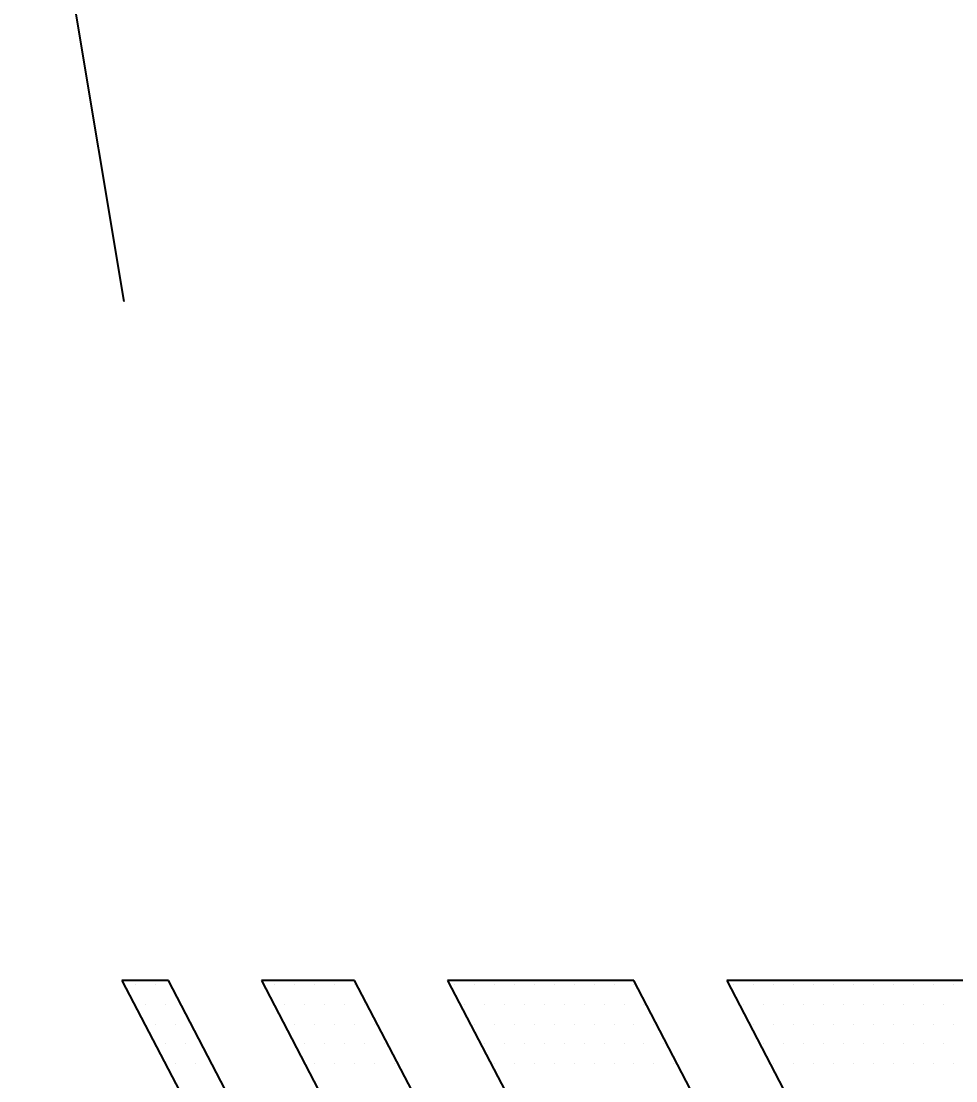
# Model space of a CAD drawing. Header units: millimetres. Extents: x 10462777 to 22643323, y 453826 to 1389191.
# Drawn here: x 11302005.2 to 11302242.1, y 599692.5 to 599961.3 of the extents above; entities that cross this region are included whole.
import ezdxf

# ---------------------------------------------------------------- set-up
doc = ezdxf.new("R2010")
doc.units = ezdxf.units.MM
doc.header["$LTSCALE"] = 200
doc.header["$MEASUREMENT"] = 0
doc.header["$PDMODE"] = 35
doc.header["$PDSIZE"] = -5
doc.linetypes.add('PHANTOM', pattern=[2.5, 1.25, -0.25, 0.25, -0.25, 0.25, -0.25])
doc.layers.get('0').update_dxf_attribs({"linetype": 'CONTINUOUS'})
doc.layers.get('DEFPOINTS').update_dxf_attribs({"linetype": 'CONTINUOUS'})
doc.layers.add('LAYOUT', color=8, linetype='CONTINUOUS', lineweight=25)
doc.styles.get("Standard").update_dxf_attribs({"font": 'SYMBOL'})
doc.dimstyles.new('DS ROBOTEC', dxfattribs={"dimscale": 0, "dimtxt": 2.5, "dimasz": 2.5, "dimexe": 0.3, "dimexo": 0.3, "dimgap": 0.5, "dimtad": 1, "dimzin": 9, "dimdsep": 46, "dimtxsty": 'Standard', "dimblk": 'OPEN', "dimcen": 0, "dimclrd": 4, "dimclre": 4, "dimclrt": 110, "dimazin": 2, "dimtm": 1.5, "dimtfac": 1, "dimtmove": 0, "dimatfit": 3, "dimldrblk": 'OPEN', "dimfxl": 1, "dimtfill": 1, "dimtolj": 1, "dimlwd": -1, "dimlwe": -1, "dimarcsym": 0})

# ---------------------------------------------------------------- blocks, each defined once
blk = doc.blocks.new('A$C7DA30AB0')
at = {"layer": 'LAYOUT', "color": 6, "linetype": 'PHANTOM'}
blk.add_circle((3030.45, 3025.99, 0), 2693.02, dxfattribs=at)
blk = doc.blocks.new('A$C201F74A5')
for p, q in [((-17.33, -69.32), (-17.33, -115.53)), ((-17.33, -115.53), (0, -106.49)), ((0, -116.12), (-17.33, -125.16)), ((-17.33, -125.16), (-17.33, -144.41)), ((-17.33, -144.41), (0, -135.38)), ((0, -145), (-17.33, -154.04)), ((-17.33, -154.04), (-17.33, -163.67)), ((-17.33, -163.67), (0, -154.63)), ((0, -164.26), (-17.33, -173.29)), ((-17.33, -178.11), (0, -169.07)), ((-17.33, -173.29), (-17.33, -178.11))]:
    blk.add_line(p, q)
at = {"color": 3}
for p, q in [((-16.95, -92.11), (-16.95, -92.11)), ((-12.82, -92.11), (-12.82, -92.11)), ((-8.69, -92.11), (-8.69, -92.11)), ((-14.88, -93.14), (-14.88, -93.14)), ((-10.76, -93.14), (-10.76, -93.14)), ((-16.95, -94.17), (-16.95, -94.17)), ((-12.82, -94.17), (-12.82, -94.17)), ((-8.69, -94.17), (-8.69, -94.17)), ((-14.88, -95.21), (-14.88, -95.21)), ((-10.76, -95.21), (-10.76, -95.21)), ((-16.95, -96.24), (-16.95, -96.24)), ((-12.82, -96.24), (-12.82, -96.24)), ((-8.69, -96.24), (-8.69, -96.24)), ((-14.88, -97.27), (-14.88, -97.27)), ((-10.76, -97.27), (-10.76, -97.27)), ((-16.95, -98.3), (-16.95, -98.3)), ((-12.82, -98.3), (-12.82, -98.3)), ((-8.69, -98.3), (-8.69, -98.3)), ((-14.88, -99.33), (-14.88, -99.33)), ((-10.76, -99.33), (-10.76, -99.33)), ((-16.95, -100.37), (-16.95, -100.37)), ((-12.82, -100.37), (-12.82, -100.37)), ((-8.69, -100.37), (-8.69, -100.37)), ((-14.88, -101.4), (-14.88, -101.4)), ((-10.76, -101.4), (-10.76, -101.4)), ((-16.95, -102.43), (-16.95, -102.43)), ((-12.82, -102.43), (-12.82, -102.43)), ((-8.69, -102.43), (-8.69, -102.43)), ((-14.88, -103.46), (-14.88, -103.46)), ((-10.76, -103.46), (-10.76, -103.46)), ((-16.95, -104.49), (-16.95, -104.49)), ((-12.82, -104.49), (-12.82, -104.49)), ((-8.69, -104.49), (-8.69, -104.49)), ((-14.88, -105.52), (-14.88, -105.52)), ((-10.76, -105.52), (-10.76, -105.52)), ((-16.95, -106.56), (-16.95, -106.56)), ((-12.82, -106.56), (-12.82, -106.56)), ((-8.69, -106.56), (-8.69, -106.56)), ((-14.88, -107.59), (-14.88, -107.59)), ((-10.76, -107.59), (-10.76, -107.59)), ((-16.95, -108.62), (-16.95, -108.62)), ((-14.88, -109.65), (-14.88, -109.65)), ((-12.82, -108.62), (-12.82, -108.62)), ((-10.76, -109.65), (-10.76, -109.65)), ((-8.69, -108.62), (-8.69, -108.62)), ((-16.95, -110.68), (-16.95, -110.68)), ((-12.82, -110.68), (-12.82, -110.68)), ((-8.69, -110.68), (-8.69, -110.68)), ((-14.88, -111.72), (-14.88, -111.72)), ((-10.76, -111.72), (-10.76, -111.72)), ((-16.95, -112.75), (-16.95, -112.75)), ((-12.82, -112.75), (-12.82, -112.75)), ((-14.88, -113.78), (-14.88, -113.78)), ((-16.95, -114.81), (-16.95, -114.81)), ((-8.69, -121), (-8.69, -121)), ((-10.76, -122.03), (-10.76, -122.03)), ((-12.82, -123.07), (-12.82, -123.07)), ((-8.69, -123.07), (-8.69, -123.07)), ((-14.88, -124.1), (-14.88, -124.1)), ((-10.76, -124.1), (-10.76, -124.1)), ((-16.95, -125.13), (-16.95, -125.13)), ((-12.82, -125.13), (-12.82, -125.13)), ((-8.69, -125.13), (-8.69, -125.13)), ((-16.95, -127.19), (-16.95, -127.19)), ((-14.88, -126.16), (-14.88, -126.16)), ((-12.82, -127.19), (-12.82, -127.19)), ((-10.76, -126.16), (-10.76, -126.16)), ((-8.69, -127.19), (-8.69, -127.19)), ((-14.88, -128.23), (-14.88, -128.23)), ((-10.76, -128.23), (-10.76, -128.23)), ((-16.95, -129.26), (-16.95, -129.26)), ((-12.82, -129.26), (-12.82, -129.26)), ((-8.69, -129.26), (-8.69, -129.26)), ((-14.88, -130.29), (-14.88, -130.29)), ((-10.76, -130.29), (-10.76, -130.29)), ((-16.95, -131.32), (-16.95, -131.32)), ((-12.82, -131.32), (-12.82, -131.32)), ((-8.69, -131.32), (-8.69, -131.32)), ((-14.88, -132.35), (-14.88, -132.35)), ((-10.76, -132.35), (-10.76, -132.35)), ((-16.95, -133.39), (-16.95, -133.39)), ((-12.82, -133.39), (-12.82, -133.39)), ((-8.69, -133.39), (-8.69, -133.39)), ((-14.88, -134.42), (-14.88, -134.42)), ((-10.76, -134.42), (-10.76, -134.42)), ((-16.95, -135.45), (-16.95, -135.45)), ((-12.82, -135.45), (-12.82, -135.45)), ((-8.69, -135.45), (-8.69, -135.45)), ((-14.88, -136.48), (-14.88, -136.48)), ((-10.76, -136.48), (-10.76, -136.48)), ((-16.95, -137.51), (-16.95, -137.51)), ((-12.82, -137.51), (-12.82, -137.51)), ((-8.69, -137.51), (-8.69, -137.51)), ((-14.88, -138.54), (-14.88, -138.54)), ((-10.76, -138.54), (-10.76, -138.54)), ((-16.95, -139.58), (-16.95, -139.58)), ((-12.82, -139.58), (-12.82, -139.58)), ((-8.69, -139.58), (-8.69, -139.58)), ((-14.88, -140.61), (-14.88, -140.61)), ((-10.76, -140.61), (-10.76, -140.61)), ((-16.95, -141.64), (-16.95, -141.64)), ((-12.82, -141.64), (-12.82, -141.64)), ((-16.95, -143.7), (-16.95, -143.7)), ((-14.88, -142.67), (-14.88, -142.67)), ((-8.69, -149.9), (-8.69, -149.9)), ((-10.76, -150.93), (-10.76, -150.93)), ((-12.82, -151.96), (-12.82, -151.96)), ((-8.69, -151.96), (-8.69, -151.96)), ((-14.88, -152.99), (-14.88, -152.99)), ((-10.76, -152.99), (-10.76, -152.99)), ((-16.95, -154.02), (-16.95, -154.02)), ((-12.82, -154.02), (-12.82, -154.02)), ((-8.69, -154.02), (-8.69, -154.02)), ((-14.88, -155.05), (-14.88, -155.05)), ((-10.76, -155.05), (-10.76, -155.05)), ((-16.95, -156.09), (-16.95, -156.09)), ((-12.82, -156.09), (-12.82, -156.09)), ((-8.69, -156.09), (-8.69, -156.09)), ((-14.88, -157.12), (-14.88, -157.12)), ((-10.76, -157.12), (-10.76, -157.12)), ((-16.95, -158.15), (-16.95, -158.15)), ((-12.82, -158.15), (-12.82, -158.15)), ((-8.69, -158.15), (-8.69, -158.15)), ((-14.88, -159.18), (-14.88, -159.18)), ((-10.76, -159.18), (-10.76, -159.18)), ((-16.95, -160.21), (-16.95, -160.21)), ((-14.88, -161.25), (-14.88, -161.25)), ((-12.82, -160.21), (-12.82, -160.21)), ((-16.95, -162.28), (-16.95, -162.28)), ((-8.69, -170.53), (-8.69, -170.53)), ((-10.76, -171.56), (-10.76, -171.56)), ((-12.82, -172.6), (-12.82, -172.6)), ((-8.69, -172.6), (-8.69, -172.6)), ((-14.88, -173.63), (-14.88, -173.63)), ((-10.76, -173.63), (-10.76, -173.63)), ((-16.95, -174.66), (-16.95, -174.66)), ((-12.82, -174.66), (-12.82, -174.66)), ((-14.88, -175.69), (-14.88, -175.69)), ((-16.95, -176.72), (-16.95, -176.72))]:
    blk.add_line(p, q, dxfattribs=at)
blk = doc.blocks.new('_OPEN')
at = {"color": 0, "linetype": 'ByBlock'}
for p, q in [((-1, 0.1667), (0, 0)), ((0, 0), (-1, -0.1667)), ((0, 0), (-1, 0))]:
    blk.add_line(p, q, dxfattribs=at)
blk = doc.blocks.new('*D366')
at = {"color": 4, "linetype": 'ByBlock', "ltscale": 10, "transparency": 16777216}
for p, q in [((11302287.38, 600065.23), (11301981.04, 600065.23)), ((11302002.04, 599890.23), (11302002.04, 599020.23)), ((11302267.38, 598845.23), (11301981.04, 598845.23))]:
    blk.add_line(p, q, dxfattribs=at)
at = {"layer": 'DEFPOINTS', "color": 0, "ltscale": 10, "transparency": 16777216}
for p in [(11302308.38, 600065.23, 0), (11302002.04, 598845.23), (11302288.38, 598845.23, 0)]:
    blk.add_point(p, dxfattribs=at)
at = {"color": 4, "ltscale": 10, "transparency": 16777216, "xscale": 175, "yscale": 175, "zscale": 175}
for p, rotation in [((11302002.04, 600065.23), 90), ((11302002.04, 598845.23), 270)]:
    blk.add_blockref('_OPEN', p, dxfattribs=dict(at, rotation=rotation))
at = {"color": 110, "ltscale": 10, "transparency": 16777216, "insert": (11301842.78, 599455.23), "char_height": 175, "attachment_point": 5, "rotation": 90, "bg_fill": 3, "box_fill_scale": 1.25, "bg_fill_color": 256, "bg_fill_true_color": 13158600, "bg_fill_transparency": 0}
blk.add_mtext('\\A1;1220', dxfattribs=at)

msp = doc.modelspace()

# ---------------------------------------------------------------- block references
at = {"ltscale": 10, "rotation": 180}
msp.add_blockref('A$C7DA30AB0', (11304764.24811, 600747.76955, 0), dxfattribs=at)
at = {"color": 0, "xscale": 2.45, "yscale": 2.45, "zscale": 2.45, "rotation": 270}
msp.add_blockref('A$C201F74A5', (11302467.11989, 599675.52263, 0), dxfattribs=at)

# ---------------------------------------------------------------- next in the draw order: dimensions: what is measured, and where the dimension line sits
at = {"ltscale": 10}
dim = msp.add_linear_dim(base=(11302002.04203, 598845.22814, 0), p1=(11302308.38077, 600065.22814, 0), p2=(11302288.38077, 598845.22814, 0), angle=90, dimstyle='DS ROBOTEC', override={"dimscale": 70, "dimgap": 1, "dimarcsym": 1}, dxfattribs=at)
dim.commit()
dim.dimension.update_dxf_attribs({"geometry": '*D366', "text_midpoint": (11301842.77563, 599455.22814, 0)})

doc.saveas('drawing.dxf')
